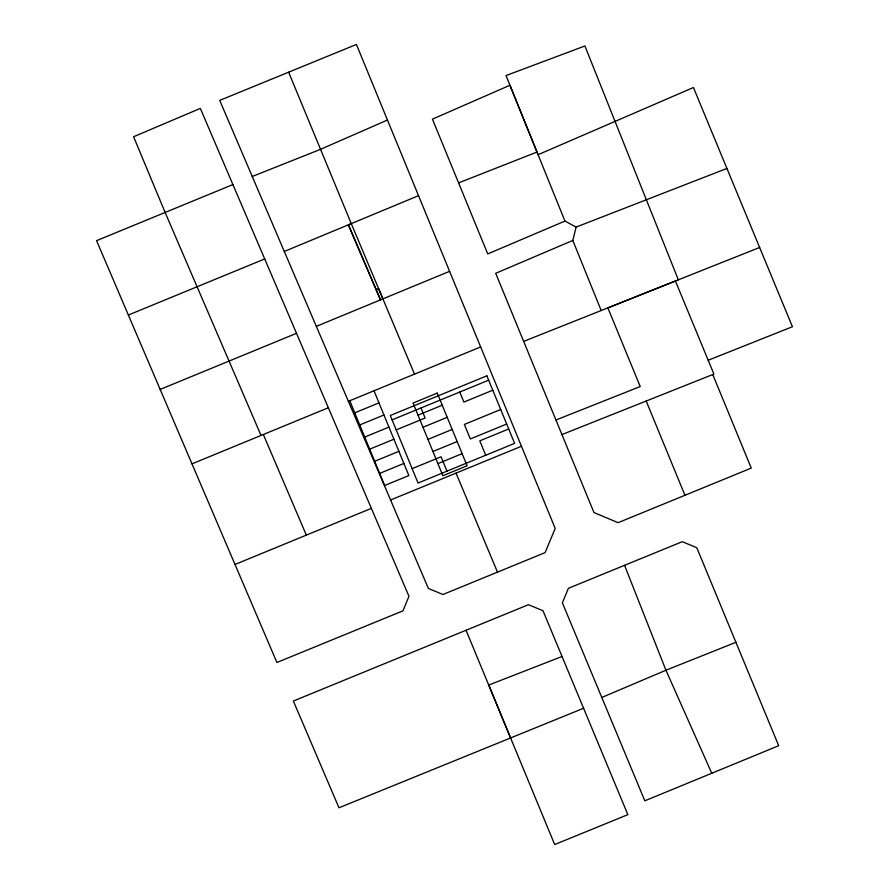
<?xml version="1.0" encoding="UTF-8"?>
<svg xmlns="http://www.w3.org/2000/svg" width="889" height="889" viewBox="0 0 889 889"><rect width="100%" height="100%" fill="white"/><g stroke="black" fill="none" stroke-linecap="round" stroke-linejoin="round"><path stroke-width="1.33" d="M601.197 310.539L572.805 240.452L576.116 227.084L726.958 168.432M387.482 120.037L320.173 149.474L252.243 176.5M414.507 374.125L351.288 223.639L348.41 224.85L376.114 289.636L378.581 288.592L382.926 298.86M564.948 221.072L487.739 253.921L432.432 119.148L509.953 85.255L564.948 221.072L576.116 227.084M572.805 240.452L495.706 273.301L593.963 512.564L618.111 522.676L751.261 468.092L712.767 374.547M601.82 697.465L665.939 670.228L735.914 642.314L778.708 745.704L644.825 800.811L562.381 602.82L568.404 588.307L682.274 541.69L696.787 547.713L735.914 642.314M284.302 251.454L428.398 588.462L442.955 594.485L545.09 552.636L555.203 528.444L356.422 44.45L219.716 100.39L284.302 251.454L418.541 195.669M316.351 326.363L449.612 271.312M232.907 184.568L96.568 240.663L276.912 662.483L402.984 610.832L408.962 596.275L200.336 108.402L133.606 136.739L165.132 212.482L261.044 435.466M128.36 315.039L264.711 258.943M160.153 389.426L296.504 333.319M192.002 463.858L328.352 407.751M348.355 401.317L480.671 346.943M354.755 412.84L378.981 402.884M359.734 424.953L383.959 414.996M392.093 419.852L488.65 380.17M364.712 437.066L388.938 427.109M418.008 415.163L442.233 405.206M396.227 429.887L425.12 418.019L420.997 407.973M492.784 390.215L463.88 402.084L459.757 392.049M369.691 449.178L393.916 439.222M422.986 427.276L447.211 417.319M374.669 461.291L398.894 451.334M427.965 439.388L452.19 429.431M500.707 409.496L464.369 424.431L470.337 438.966L506.674 424.031M379.647 473.404L403.873 463.447M432.943 451.501L457.168 441.544M412.152 468.647L441.044 456.779L446.967 471.159M508.708 428.976L479.804 440.844L485.716 455.235M437.921 463.614L462.136 453.657M390.571 499.996L521.476 446.256M235.007 564.471L371.346 508.375M583.595 708.255L338.976 807.779L293.359 701.032L528.444 604.698L543.001 610.732L627.856 814.646L554.68 844.55L466.058 630.268M523.677 341.387L759.639 247.475M555.936 420.008L640.213 386.537L607.898 307.916L675.418 281.002L713.911 374.08L561.904 434.577M708.211 360.245L792.432 326.73L693.431 87.511L538.078 154.708L506.019 75.565L584.906 45.972L678.351 279.846M458.613 182.89L537.034 152.041M562.07 656.46L488.739 685.052L510.575 737.959M711.767 773.263L665.939 670.228L624.556 565.315M376.114 289.636L380.514 299.849L348.41 224.85M263.344 434.521L306.349 535.145M351.288 223.639L288.647 72.209M456.046 473.126L497.484 572.127M646.192 401.05L684.952 495.284M374.002 390.771L408.851 475.559L384.626 485.516L349.788 400.728M437.255 393.094L413.029 403.05L442.889 475.726L467.114 465.769L437.255 393.094M486.872 375.825L390.304 415.496L418.063 483.038L514.62 443.367L486.872 375.825"/></g></svg>
